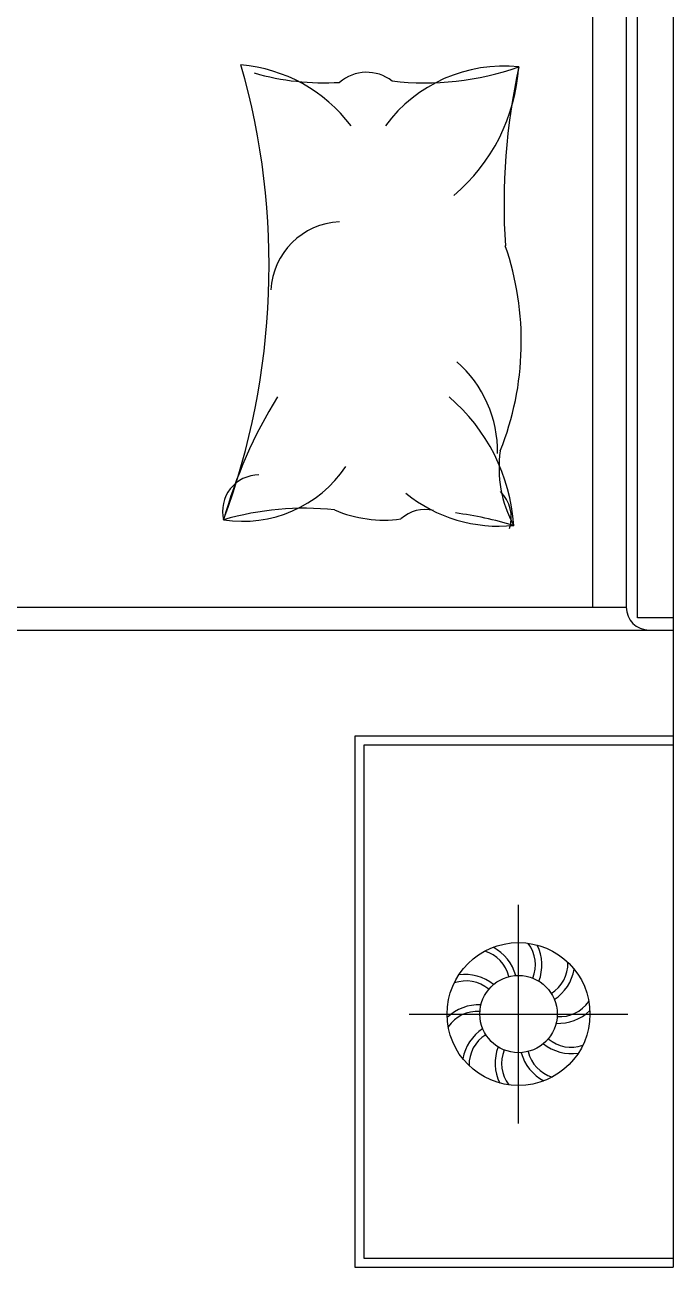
# Model space of a CAD drawing. Header units: millimetres. Extents: x -20622 to 21990, y -10877 to 8500.
# Drawn here: x -13384 to -12614, y 4865 to 6339 of the extents above; entities that cross this region are included whole.
import ezdxf

# ---------------------------------------------------------------- set-up
doc = ezdxf.new("R2010")
doc.units = ezdxf.units.MM
doc.layers.add('FURNITURE', color=80, linetype='Continuous', lineweight=30)

msp = doc.modelspace()

# ---------------------------------------------------------------- linework, layer by layer
at = {"layer": 'FURNITURE'}
for p, q in [((-12614.1, 7816.9), (-12614.1, 4864.9)), ((-12709.7, 5647.8), (-12709.7, 7033.8)), ((-12669.8, 7033.8), (-12669.8, 5647.8)), ((-12797.7, 5035.4), (-12797.7, 5294.9)), ((-12927.5, 5165.2), (-12668, 5165.2))]:
    msp.add_line(p, q, dxfattribs=at)
for points in [[(-12614.1, 7060.8), (-14441.1, 7060.8), (-14441.1, 5620.8), (-12614.1, 5620.8)], [(-12614.1, 5635.3), (-12656.3, 5635.3), (-12656.3, 7051.8), (-12614.1, 7051.8)], [(-12614.2, 5494.9), (-12992.1, 5494.9), (-12992.1, 4864.9), (-12614.1, 4864.9)], [(-12614.2, 5484.1), (-12981.3, 5484.1), (-12981.3, 4875.7), (-12614.1, 4875.7)]]:
    msp.add_lwpolyline(points, dxfattribs=at)
msp.add_lwpolyline([(-12669.8, 7033.8), (-14369.1, 7033.8, 0.414214), (-14414.1, 6988.8), (-14414.1, 5692.8, 0.414214), (-14369.1, 5647.8), (-12669.8, 5647.8)], format="xyb", dxfattribs=at)
for radius in [84.8, 45.9]:
    msp.add_circle((-12797.7, 5165.2), radius, dxfattribs=at)
for centre, radius, start, end in [((-13960.6, 6053), 866.8, 339.6507, 15.9631), ((-13142.9, 6108.4), 183.6, 37.1197, 85.09), ((-13028.7, 6567), 296.9, 253.7954, 273.5554), ((-12978, 6233.4), 49.2, 52.0833, 130.902), ((-12815.3, 6115), 174.9, 84.11, 143.4289), ((-12909.2, 6610.5), 340.4, 263.4947, 289.1867), ((-13017.3, 6304.4), 220.5, 310.4189, 355.9871), ((-12044.4, 6125.4), 770.5, 167.7438, 183.6284), ((-13006.4, 6019.8), 85.5, 92.63, 176.884), ((-13143.4, 5963.1), 349, 338.2026, 18.9817), ((-12963.3, 5832.8), 140.7, 358.9577, 49.0518), ((-12595.7, 5596.5), 573.6, 148.3499, 164.3137), ((-13023.2, 5729.6), 220.5, 4.0129, 49.5811), ((-12680.2, 5813), 140.7, 171.5958, 208.9092), ((-13125.3, 5898.4), 148.5, 261.2621, 325.7572), ((-13106.1, 5761.8), 43, 89.7727, 193.8018), ((-12821.2, 5919), 174.9, 230.9404, 275.89), ((-12850.5, 5754.3), 44.1, 342.9226, 44.4009), ((-13052.5, 5428.2), 337.1, 83.8296, 106.4356), ((-12909, 5722.6), 41.3, 75.3506, 133.2684), ((-12957.2, 5902.6), 151.3, 247.017, 277.5368), ((-12934.7, 5298.6), 465.3, 73.6046, 82.3273), ((-12642.8, 5647.8), 27, 180, 270), ((-12819.1, 5223.7), 41.5, 337.462, 37.6998), ((-12849.5, 5200), 41.5, 13.462, 73.6998), ((-12853.5, 5196.4), 54.5, 15.5103, 61.83), ((-12824.5, 5223.2), 54.5, 339.5103, 25.83), ((-12780.6, 5225.1), 41.5, 301.462, 1.6998), ((-12785.3, 5227.9), 54.5, 303.5103, 349.83), ((-12860.1, 5163), 41.5, 49.462, 109.6998), ((-12861.3, 5157.6), 54.5, 51.5103, 97.83), ((-12844.7, 5121.7), 54.5, 87.5103, 133.83), ((-12748.6, 5203.6), 41.5, 265.462, 325.6998), ((-12846.9, 5126.7), 41.5, 85.462, 145.6998), ((-12750.8, 5208.6), 54.5, 267.5103, 313.83), ((-12810.2, 5102.4), 54.5, 123.5103, 169.83), ((-12814.9, 5105.2), 41.5, 121.462, 181.6998), ((-12734.2, 5172.7), 54.5, 231.5103, 277.83), ((-12735.4, 5167.3), 41.5, 229.462, 289.6998), ((-12771, 5107.1), 54.5, 159.5103, 205.83), ((-12776.4, 5106.6), 41.5, 157.462, 217.6998), ((-12742, 5133.9), 54.5, 195.5103, 241.83), ((-12746, 5130.3), 41.5, 193.462, 253.6998)]:
    msp.add_arc(centre, radius, start, end, dxfattribs=at)

doc.saveas('drawing.dxf')
